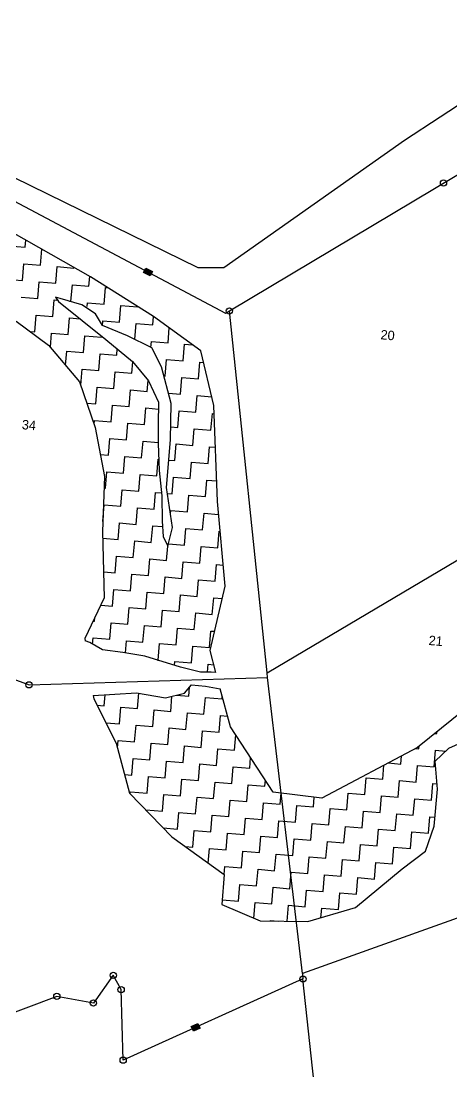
# Model space of a CAD drawing. Header units: metres. Extents: x 315709 to 318108, y 1893429 to 1895898.
# Drawn here: x 316739 to 317063, y 1894870 to 1895662 of the extents above; entities that cross this region are included whole.
import ezdxf

# ---------------------------------------------------------------- set-up
doc = ezdxf.new("R2010")
doc.units = ezdxf.units.M
doc.header["$MEASUREMENT"] = 0
for name, color, linetype in [('POLY_HATCH', 12, 'Continuous'), ('POLY_PARCEL', 6, 'Continuous'), ('TEXT_PARCEL', 7, 'Continuous'), ('V_BOUND_LINE', 7, 'Continuous'), ('VILLAGE BOUNDRY', 5, 'Continuous')]:
    doc.layers.add(name, color=color, linetype=linetype)
doc.styles.add('TEXT_MAP', font='')
doc.styles.get('TEXT_MAP').set_extended_font_data('Kruti Dev 050')

msp = doc.modelspace()

# ---------------------------------------------------------------- hatches: boundary and pattern name
for points in [[(316836.08, 1895469.41), (316837.86, 1895472.77), (316833, 1895475.36), (316831.21, 1895471.99)], [(316873.72, 1894902.56), (316872.15, 1894906.03), (316867.13, 1894903.76), (316868.7, 1894900.29)]]:
    msp.add_hatch(color=256).paths.add_polyline_path(points)

# ---------------------------------------------------------------- linework, layer by layer
for p, q in [((316831.21, 1895471.99), (316833, 1895475.36)), ((316833, 1895475.36), (316837.86, 1895472.77)), ((316836.08, 1895469.41), (316831.21, 1895471.99)), ((316837.86, 1895472.77), (316836.08, 1895469.41)), ((316867.13, 1894903.76), (316872.15, 1894906.03)), ((316868.7, 1894900.29), (316867.13, 1894903.76)), ((316872.15, 1894906.03), (316873.72, 1894902.56)), ((316873.72, 1894902.56), (316868.7, 1894900.29))]:
    msp.add_line(p, q)
for centre in [(317057.04, 1895539.42), (316895.87, 1895443.07), (316745.02, 1895161.31), (316808.45, 1894942.43), (316951.23, 1894939.66), (316765.93, 1894926.5), (316814.32, 1894931.66), (316793.42, 1894921.5), (316815.84, 1894878.5)]:
    msp.add_circle(centre, 2.36)
at = {"layer": 'POLY_HATCH'}
for p, q in [((316791.28, 1895468.65), (316732.02, 1895502.52)), ((316838.69, 1895438.83), (316791.28, 1895468.65)), ((316768.5, 1895452.5), (316765, 1895453.39)), ((316765, 1895453.39), (316767.12, 1895450.23)), ((316767.12, 1895450.23), (316802.9, 1895421.62)), ((316784.79, 1895447.56), (316768.5, 1895452.5)), ((316794.95, 1895440.76), (316784.79, 1895447.56)), ((316735.4, 1895435.34), (316759.71, 1895417.19)), ((316800.18, 1895431.97), (316794.95, 1895440.76)), ((316874.25, 1895413.03), (316838.69, 1895438.83)), ((316819.23, 1895424.42), (316800.18, 1895431.97)), ((316802.9, 1895421.62), (316822.98, 1895405.04)), ((316837.54, 1895415.15), (316819.23, 1895424.42)), ((316759.71, 1895417.19), (316782.97, 1895389.72)), ((316844.7, 1895400.84), (316837.54, 1895415.15)), ((316884.14, 1895371.88), (316874.25, 1895413.03)), ((316822.98, 1895405.04), (316834.87, 1895390.34)), ((316851.95, 1895373.42), (316844.7, 1895400.84)), ((316782.97, 1895389.72), (316794.88, 1895355.15)), ((316834.87, 1895390.34), (316842.47, 1895374.21)), ((316842.47, 1895374.21), (316842.27, 1895357.54)), ((316851.45, 1895346.04), (316851.95, 1895373.42)), ((316886.85, 1895299.37), (316884.14, 1895371.88)), ((316794.88, 1895355.15), (316801.75, 1895318.3)), ((316842.27, 1895357.54), (316842.27, 1895343.23)), ((316842.27, 1895343.23), (316842.96, 1895322.91)), ((316848.44, 1895309.94), (316851.45, 1895346.04)), ((316801.75, 1895318.3), (316800.17, 1895276.79)), ((316842.96, 1895322.91), (316844.93, 1895303.68)), ((316853.07, 1895279.75), (316848.44, 1895309.94)), ((316844.93, 1895303.68), (316845.13, 1895284.59)), ((316892.58, 1895235.74), (316886.85, 1895299.37)), ((316845.13, 1895284.59), (316845.96, 1895273.19)), ((316800.17, 1895276.79), (316801.66, 1895226.97)), ((316849.52, 1895265.74), (316853.07, 1895279.75)), ((316845.96, 1895273.19), (316849.52, 1895265.74)), ((316881.29, 1895187.23), (316892.58, 1895235.74)), ((316801.66, 1895226.97), (316786.98, 1895196.22)), ((316786.98, 1895196.22), (316787.24, 1895194.48)), ((316790.76, 1895193.12), (316787.24, 1895194.48)), ((316800.36, 1895187.63), (316790.76, 1895193.12)), ((316815.62, 1895185.69), (316800.36, 1895187.63)), ((316832.16, 1895182.96), (316815.62, 1895185.69)), ((316858.96, 1895174.69), (316832.16, 1895182.96)), ((316885.72, 1895170.65), (316881.29, 1895187.23)), ((316874.06, 1895170.75), (316858.96, 1895174.69)), ((316882.1, 1895170.75), (316874.06, 1895170.75)), ((316885.72, 1895170.65), (316882.1, 1895170.75)), ((317108.95, 1895172.02), (317037.45, 1895114.08)), ((316862.01, 1895155.01), (316867.23, 1895161.27)), ((316867.23, 1895161.27), (316877.89, 1895160.38)), ((316877.89, 1895160.38), (316888.99, 1895158.41)), ((316896.67, 1895129.64), (316888.99, 1895158.41)), ((316793.31, 1895153.31), (316825.83, 1895155.35)), ((316793.31, 1895153.31), (316793.68, 1895150.79)), ((316793.68, 1895150.79), (316810.53, 1895117.42)), ((316825.83, 1895155.35), (316847.64, 1895151.52)), ((316847.64, 1895151.52), (316862.01, 1895155.01)), ((316928.76, 1895080.55), (316896.67, 1895129.64)), ((316810.53, 1895117.42), (316820.56, 1895079.77)), ((317061.07, 1895113.59), (317075, 1895119.79)), ((317037.45, 1895114.08), (316965.32, 1895075.97)), ((317050.85, 1895103.72), (317061.07, 1895113.59)), ((317052.46, 1895082.81), (317050.85, 1895103.72)), ((316820.56, 1895079.77), (316852.51, 1895046.74)), ((316965.32, 1895075.97), (316928.76, 1895080.55)), ((317050.13, 1895054.86), (317052.46, 1895082.81)), ((317043.39, 1895035.91), (317050.13, 1895054.86)), ((316852.51, 1895046.74), (316891.84, 1895018.47)), ((317025.87, 1895022.59), (317043.39, 1895035.91)), ((316990.9, 1894993.54), (317025.87, 1895022.59)), ((316891.84, 1895018.47), (316890.21, 1894995.77)), ((316890.21, 1894995.77), (316919.04, 1894983.43)), ((316954.77, 1894982.86), (316990.9, 1894993.54)), ((316919.04, 1894983.43), (316954.77, 1894982.86))]:
    msp.add_line(p, q, dxfattribs=at)
at = {"layer": 'POLY_HATCH', "linetype": 'Continuous'}
for p, q in [((316729.57, 1895492.09), (316742.1, 1895491.04)), ((316742.1, 1895491.04), (316742.55, 1895496.5)), ((316753.58, 1895477.47), (316754.59, 1895489.62)), ((316740.01, 1895465.99), (316741.05, 1895478.52)), ((316741.05, 1895478.52), (316753.58, 1895477.47)), ((316765.06, 1895463.9), (316766.11, 1895476.43)), ((316766.11, 1895476.43), (316778.63, 1895475.38)), ((316778.63, 1895475.38), (316778.67, 1895475.86)), ((316727.48, 1895467.04), (316740.01, 1895465.99)), ((316790.11, 1895461.81), (316790.71, 1895468.98)), ((316751.49, 1895452.42), (316752.53, 1895464.95)), ((316752.53, 1895464.95), (316765.06, 1895463.9)), ((316776.54, 1895450.33), (316777.59, 1895462.85)), ((316777.59, 1895462.85), (316790.11, 1895461.81)), ((316801.59, 1895448.23), (316802.64, 1895460.76)), ((316802.64, 1895460.76), (316804.01, 1895460.65)), ((316738.96, 1895453.47), (316751.49, 1895452.42)), ((316762.97, 1895438.85), (316764.01, 1895451.37)), ((316764.01, 1895451.37), (316765.89, 1895451.22)), ((316775.34, 1895450.43), (316776.54, 1895450.33)), ((316788.82, 1895446.34), (316789.07, 1895449.28)), ((316789.07, 1895449.28), (316801.59, 1895448.23)), ((316813.07, 1895434.66), (316814.12, 1895447.19)), ((316814.12, 1895447.19), (316826.65, 1895446.14)), ((316826.65, 1895446.14), (316826.67, 1895446.39)), ((316749.39, 1895427.37), (316750.44, 1895439.89)), ((316750.44, 1895439.89), (316762.97, 1895438.85)), ((316774.45, 1895425.27), (316775.49, 1895437.8)), ((316775.49, 1895437.8), (316783.5, 1895437.13)), ((316800.23, 1895431.95), (316800.55, 1895435.71)), ((316800.55, 1895435.71), (316813.07, 1895434.66)), ((316838.13, 1895432.57), (316838.65, 1895438.85)), ((316745.66, 1895427.68), (316749.39, 1895427.37)), ((316761.03, 1895415.63), (316761.92, 1895426.32)), ((316761.92, 1895426.32), (316774.45, 1895425.27)), ((316824.6, 1895421.7), (316825.6, 1895433.62)), ((316825.6, 1895433.62), (316838.13, 1895432.57)), ((316849.61, 1895419), (316850.54, 1895430.23)), ((316785.93, 1895411.7), (316786.97, 1895424.23)), ((316786.97, 1895424.23), (316799.5, 1895423.18)), ((316799.5, 1895423.18), (316799.59, 1895424.26)), ((316836.71, 1895415.57), (316837.08, 1895420.04)), ((316837.08, 1895420.04), (316849.61, 1895419)), ((316772.51, 1895402.08), (316773.4, 1895412.75)), ((316773.4, 1895412.75), (316785.93, 1895411.7)), ((316797.41, 1895398.13), (316798.45, 1895410.66)), ((316798.45, 1895410.66), (316810.98, 1895409.61)), ((316810.98, 1895409.61), (316811.4, 1895414.6)), ((316861.09, 1895405.43), (316862.13, 1895417.95)), ((316862.13, 1895417.95), (316868.16, 1895417.45)), ((316822.46, 1895396.04), (316823.19, 1895404.78)), ((316847.51, 1895393.94), (316848.56, 1895406.47)), ((316848.56, 1895406.47), (316861.09, 1895405.43)), ((316872.57, 1895391.85), (316873.61, 1895404.38)), ((316873.61, 1895404.38), (316876.38, 1895404.15)), ((316783.87, 1895387.1), (316784.88, 1895399.18)), ((316784.88, 1895399.18), (316797.41, 1895398.13)), ((316808.89, 1895384.56), (316809.93, 1895397.08)), ((316809.93, 1895397.08), (316822.46, 1895396.04)), ((316833.94, 1895382.46), (316834.62, 1895390.65)), ((316846.5, 1895394.03), (316847.51, 1895393.94)), ((316858.99, 1895380.37), (316860.04, 1895392.9)), ((316860.04, 1895392.9), (316872.57, 1895391.85)), ((316795.32, 1895373.08), (316796.36, 1895385.6)), ((316796.36, 1895385.6), (316808.89, 1895384.56)), ((316820.37, 1895370.98), (316821.41, 1895383.51)), ((316821.41, 1895383.51), (316833.94, 1895382.46)), ((316849.91, 1895381.13), (316858.99, 1895380.37)), ((316870.47, 1895366.8), (316871.52, 1895379.33)), ((316871.52, 1895379.33), (316882.57, 1895378.4)), ((316788.51, 1895373.65), (316795.32, 1895373.08)), ((316806.8, 1895359.5), (316807.84, 1895372.03)), ((316807.84, 1895372.03), (316820.37, 1895370.98)), ((316831.85, 1895357.41), (316832.89, 1895369.94)), ((316832.89, 1895369.94), (316842.41, 1895369.14)), ((316856.9, 1895355.32), (316857.95, 1895367.85)), ((316857.95, 1895367.85), (316870.47, 1895366.8)), ((316881.95, 1895353.23), (316883, 1895365.75)), ((316883, 1895365.75), (316884.37, 1895365.64)), ((316794.02, 1895357.62), (316794.27, 1895360.55)), ((316794.27, 1895360.55), (316806.8, 1895359.5)), ((316818.28, 1895345.93), (316819.32, 1895358.46)), ((316819.32, 1895358.46), (316831.85, 1895357.41)), ((316851.63, 1895355.76), (316856.9, 1895355.32)), ((316804.7, 1895334.45), (316805.75, 1895346.98)), ((316805.75, 1895346.98), (316818.28, 1895345.93)), ((316868.38, 1895341.75), (316869.43, 1895354.27)), ((316869.43, 1895354.27), (316881.95, 1895353.23)), ((316829.76, 1895332.36), (316830.8, 1895344.89)), ((316830.8, 1895344.89), (316842.27, 1895343.93)), ((316854.81, 1895330.27), (316855.85, 1895342.79)), ((316855.85, 1895342.79), (316868.38, 1895341.75)), ((316879.86, 1895328.17), (316880.91, 1895340.7)), ((316880.91, 1895340.7), (316885.32, 1895340.33)), ((316798.64, 1895334.96), (316804.7, 1895334.45)), ((316816.18, 1895320.88), (316817.23, 1895333.41)), ((316817.23, 1895333.41), (316829.76, 1895332.36)), ((316841.24, 1895318.79), (316842.28, 1895331.31)), ((316842.28, 1895331.31), (316842.68, 1895331.28)), ((316850.17, 1895330.66), (316854.81, 1895330.27)), ((316866.29, 1895316.69), (316867.33, 1895329.22)), ((316867.33, 1895329.22), (316879.86, 1895328.17)), ((316802.61, 1895309.4), (316803.66, 1895321.93)), ((316803.66, 1895321.93), (316816.18, 1895320.88)), ((316827.66, 1895307.31), (316828.71, 1895319.83)), ((316828.71, 1895319.83), (316841.24, 1895318.79)), ((316852.72, 1895305.21), (316853.76, 1895317.74)), ((316853.76, 1895317.74), (316866.29, 1895316.69)), ((316877.77, 1895303.12), (316878.81, 1895315.65)), ((316878.81, 1895315.65), (316886.26, 1895315.03)), ((316801.42, 1895309.5), (316802.61, 1895309.4)), ((316814.09, 1895295.83), (316815.14, 1895308.35)), ((316815.14, 1895308.35), (316827.66, 1895307.31)), ((316839.14, 1895293.73), (316840.19, 1895306.26)), ((316840.19, 1895306.26), (316844.7, 1895305.88)), ((316849.11, 1895305.52), (316852.72, 1895305.21)), ((316864.2, 1895291.64), (316865.24, 1895304.17)), ((316865.24, 1895304.17), (316877.77, 1895303.12)), ((316800.52, 1895284.35), (316801.56, 1895296.87)), ((316801.56, 1895296.87), (316814.09, 1895295.83)), ((316825.57, 1895282.25), (316826.62, 1895294.78)), ((316826.62, 1895294.78), (316839.14, 1895293.73)), ((316851.46, 1895290.22), (316851.67, 1895292.69)), ((316851.67, 1895292.69), (316864.2, 1895291.64)), ((316800.46, 1895284.35), (316800.52, 1895284.35)), ((316875.68, 1895278.07), (316876.72, 1895290.6)), ((316876.72, 1895290.6), (316887.72, 1895289.68)), ((316812, 1895270.77), (316813.04, 1895283.3)), ((316813.04, 1895283.3), (316825.57, 1895282.25)), ((316837.05, 1895268.68), (316838.1, 1895281.21)), ((316838.1, 1895281.21), (316845.42, 1895280.6)), ((316862.1, 1895266.59), (316863.15, 1895279.12)), ((316863.15, 1895279.12), (316875.68, 1895278.07)), ((316887.16, 1895264.5), (316888.2, 1895277.02)), ((316888.2, 1895277.02), (316888.87, 1895276.97)), ((316800.32, 1895271.75), (316812, 1895270.77)), ((316823.48, 1895257.2), (316824.52, 1895269.73)), ((316824.52, 1895269.73), (316837.05, 1895268.68)), ((316849.99, 1895267.6), (316862.1, 1895266.59)), ((316848.53, 1895255.11), (316849.43, 1895265.92)), ((316873.58, 1895253.02), (316874.63, 1895265.54)), ((316874.63, 1895265.54), (316887.16, 1895264.5)), ((316809.91, 1895245.72), (316810.95, 1895258.25)), ((316810.95, 1895258.25), (316823.48, 1895257.2)), ((316834.96, 1895243.63), (316836, 1895256.16)), ((316836, 1895256.16), (316848.53, 1895255.11)), ((316860.01, 1895241.54), (316861.06, 1895254.06)), ((316861.06, 1895254.06), (316873.58, 1895253.02)), ((316885.06, 1895239.44), (316886.11, 1895251.97)), ((316886.11, 1895251.97), (316891.16, 1895251.55)), ((316801.07, 1895246.46), (316809.91, 1895245.72)), ((316821.39, 1895232.15), (316822.43, 1895244.68)), ((316822.43, 1895244.68), (316834.96, 1895243.63)), ((316846.44, 1895230.06), (316847.49, 1895242.58)), ((316847.49, 1895242.58), (316860.01, 1895241.54)), ((316871.49, 1895227.96), (316872.54, 1895240.49)), ((316872.54, 1895240.49), (316885.06, 1895239.44)), ((316807.81, 1895220.67), (316808.86, 1895233.2)), ((316808.86, 1895233.2), (316821.39, 1895232.15)), ((316832.87, 1895218.58), (316833.91, 1895231.1)), ((316833.91, 1895231.1), (316846.44, 1895230.06)), ((316857.92, 1895216.48), (316858.97, 1895229.01)), ((316858.97, 1895229.01), (316871.49, 1895227.96)), ((316799, 1895221.41), (316807.81, 1895220.67)), ((316882.97, 1895214.39), (316884.02, 1895226.92)), ((316884.02, 1895226.92), (316890.4, 1895226.39)), ((316819.29, 1895207.1), (316820.34, 1895219.62)), ((316820.34, 1895219.62), (316832.87, 1895218.58)), ((316844.35, 1895205), (316845.39, 1895217.53)), ((316845.39, 1895217.53), (316857.92, 1895216.48)), ((316869.4, 1895202.91), (316870.45, 1895215.44)), ((316870.45, 1895215.44), (316882.97, 1895214.39)), ((316793.21, 1895209.27), (316794.24, 1895209.19)), ((316794.24, 1895209.19), (316794.47, 1895211.9)), ((316805.72, 1895195.62), (316806.77, 1895208.14)), ((316806.77, 1895208.14), (316819.29, 1895207.1)), ((316830.77, 1895193.52), (316831.82, 1895206.05)), ((316831.82, 1895206.05), (316844.35, 1895205)), ((316792.8, 1895191.96), (316793.2, 1895196.66)), ((316793.2, 1895196.66), (316805.72, 1895195.62)), ((316855.83, 1895191.43), (316856.87, 1895203.96)), ((316856.87, 1895203.96), (316869.4, 1895202.91)), ((316880.88, 1895189.34), (316881.93, 1895201.87)), ((316881.93, 1895201.87), (316884.64, 1895201.64)), ((316817.49, 1895185.45), (316818.25, 1895194.57)), ((316818.25, 1895194.57), (316830.77, 1895193.52)), ((316842.25, 1895179.95), (316843.3, 1895192.48)), ((316843.3, 1895192.48), (316855.83, 1895191.43)), ((316867.31, 1895177.86), (316868.35, 1895190.39)), ((316868.35, 1895190.39), (316880.88, 1895189.34)), ((316841.8, 1895179.99), (316842.25, 1895179.95)), ((316854.54, 1895176.06), (316854.78, 1895178.91)), ((316854.78, 1895178.91), (316867.31, 1895177.86)), ((316879.33, 1895170.75), (316879.83, 1895176.81)), ((316879.83, 1895176.81), (316884.17, 1895176.45)), ((316865.21, 1895152.81), (316865.78, 1895159.52)), ((316801.54, 1895145.51), (316802.23, 1895153.87)), ((316826.59, 1895143.42), (316827.56, 1895155.04)), ((316851.64, 1895141.33), (316852.59, 1895152.72)), ((316856.09, 1895153.57), (316865.21, 1895152.81)), ((316876.69, 1895139.23), (316877.74, 1895151.76)), ((316877.74, 1895151.76), (316890.27, 1895150.71)), ((316890.27, 1895150.71), (316890.45, 1895152.92)), ((316796.12, 1895145.96), (316801.54, 1895145.51)), ((316813.02, 1895131.94), (316814.06, 1895144.47)), ((316814.06, 1895144.47), (316826.59, 1895143.42)), ((316838.07, 1895129.85), (316839.12, 1895142.37)), ((316839.12, 1895142.37), (316851.64, 1895141.33)), ((316863.12, 1895127.75), (316864.17, 1895140.28)), ((316864.17, 1895140.28), (316876.69, 1895139.23)), ((316888.17, 1895125.66), (316889.22, 1895138.19)), ((316889.22, 1895138.19), (316894.51, 1895137.75)), ((316802.77, 1895132.8), (316813.02, 1895131.94)), ((316824.5, 1895118.37), (316825.54, 1895130.89)), ((316825.54, 1895130.89), (316838.07, 1895129.85)), ((316849.55, 1895116.27), (316850.6, 1895128.8)), ((316850.6, 1895128.8), (316863.12, 1895127.75)), ((316874.6, 1895114.18), (316875.65, 1895126.71)), ((316875.65, 1895126.71), (316888.17, 1895125.66)), ((317052.06, 1895124.59), (317052.18, 1895126.02)), ((316811.5, 1895113.77), (316811.97, 1895119.41)), ((316811.97, 1895119.41), (316824.5, 1895118.37)), ((316835.98, 1895104.79), (316837.02, 1895117.32)), ((316837.02, 1895117.32), (316849.55, 1895116.27)), ((316899.65, 1895112.09), (316900.62, 1895123.6)), ((317050.57, 1895124.71), (317052.06, 1895124.59)), ((316861.03, 1895102.7), (316862.08, 1895115.23)), ((316862.08, 1895115.23), (316874.6, 1895114.18)), ((316886.08, 1895100.61), (316887.13, 1895113.14)), ((316887.13, 1895113.14), (316899.65, 1895112.09)), ((317036.01, 1895113.32), (317038.49, 1895113.11)), ((317038.49, 1895113.11), (317038.65, 1895115.05)), ((317049.97, 1895099.54), (317051.02, 1895112.06)), ((317051.02, 1895112.06), (317058.82, 1895111.41)), ((316822.4, 1895093.31), (316823.45, 1895105.84)), ((316823.45, 1895105.84), (316835.98, 1895104.79)), ((316847.46, 1895091.22), (316848.5, 1895103.75)), ((316848.5, 1895103.75), (316861.03, 1895102.7)), ((316872.51, 1895089.13), (316873.56, 1895101.66)), ((316873.56, 1895101.66), (316886.08, 1895100.61)), ((316911.13, 1895098.52), (316911.8, 1895106.49)), ((317015.39, 1895102.42), (317024.92, 1895101.63)), ((317024.92, 1895101.63), (317025.43, 1895107.73)), ((316816.83, 1895093.78), (316822.4, 1895093.31)), ((316897.56, 1895087.04), (316898.61, 1895099.56)), ((316898.61, 1895099.56), (316911.13, 1895098.52)), ((317011.35, 1895090.15), (317012.23, 1895100.76)), ((317036.4, 1895088.06), (317037.44, 1895100.58)), ((317037.44, 1895100.58), (317049.97, 1895099.54)), ((316833.88, 1895079.74), (316834.93, 1895092.27)), ((316834.93, 1895092.27), (316847.46, 1895091.22)), ((316858.94, 1895077.65), (316859.98, 1895090.18)), ((316859.98, 1895090.18), (316872.51, 1895089.13)), ((316883.99, 1895075.56), (316885.04, 1895088.08)), ((316885.04, 1895088.08), (316897.56, 1895087.04)), ((316909.04, 1895073.46), (316910.09, 1895085.99)), ((316910.09, 1895085.99), (316922.62, 1895084.94)), ((316922.62, 1895084.94), (316922.99, 1895089.38)), ((316997.77, 1895078.67), (316998.82, 1895091.19)), ((316998.82, 1895091.19), (317011.35, 1895090.15)), ((317022.83, 1895076.57), (317023.87, 1895089.1)), ((317023.87, 1895089.1), (317036.4, 1895088.06)), ((317047.88, 1895074.48), (317048.92, 1895087.01)), ((317048.92, 1895087.01), (317052.16, 1895086.74)), ((316821.22, 1895079.1), (316821.36, 1895080.79)), ((316821.36, 1895080.79), (316833.88, 1895079.74)), ((316845.36, 1895066.17), (316846.41, 1895078.7)), ((316846.41, 1895078.7), (316858.94, 1895077.65)), ((316934.1, 1895071.37), (316934.8, 1895079.79)), ((316984.2, 1895067.19), (316985.25, 1895079.71)), ((316985.25, 1895079.71), (316997.77, 1895078.67)), ((317009.25, 1895065.09), (317010.3, 1895077.62)), ((317010.3, 1895077.62), (317022.83, 1895076.57)), ((316870.42, 1895064.08), (316871.46, 1895076.6)), ((316871.46, 1895076.6), (316883.99, 1895075.56)), ((316895.47, 1895061.98), (316896.52, 1895074.51)), ((316896.52, 1895074.51), (316909.04, 1895073.46)), ((316920.52, 1895059.89), (316921.57, 1895072.42)), ((316921.57, 1895072.42), (316934.1, 1895071.37)), ((316945.58, 1895057.8), (316946.62, 1895070.33)), ((316946.62, 1895070.33), (316959.15, 1895069.28)), ((316959.15, 1895069.28), (316959.77, 1895076.67)), ((317034.31, 1895063), (317035.35, 1895075.53)), ((317035.35, 1895075.53), (317047.88, 1895074.48)), ((316832.83, 1895067.09), (316832.84, 1895067.22)), ((316832.84, 1895067.22), (316845.36, 1895066.17)), ((316856.85, 1895052.6), (316857.89, 1895065.12)), ((316857.89, 1895065.12), (316870.42, 1895064.08)), ((316881.9, 1895050.5), (316882.94, 1895063.03)), ((316882.94, 1895063.03), (316895.47, 1895061.98)), ((316970.63, 1895055.71), (316971.67, 1895068.23)), ((316971.67, 1895068.23), (316984.2, 1895067.19)), ((316995.68, 1895053.61), (316996.73, 1895066.14)), ((316996.73, 1895066.14), (317009.25, 1895065.09)), ((317020.73, 1895051.52), (317021.78, 1895064.05)), ((317021.78, 1895064.05), (317034.31, 1895063)), ((317045.79, 1895049.43), (317046.83, 1895061.96)), ((317046.83, 1895061.96), (317050.69, 1895061.63)), ((316906.95, 1895048.41), (316908, 1895060.94)), ((316908, 1895060.94), (316920.52, 1895059.89)), ((316932, 1895046.32), (316933.05, 1895058.85)), ((316933.05, 1895058.85), (316945.58, 1895057.8)), ((316957.06, 1895044.23), (316958.1, 1895056.75)), ((316958.1, 1895056.75), (316970.63, 1895055.71)), ((316982.11, 1895042.13), (316983.15, 1895054.66)), ((316983.15, 1895054.66), (316995.68, 1895053.61)), ((316845.97, 1895053.5), (316856.85, 1895052.6)), ((316868.33, 1895039.02), (316869.37, 1895051.55)), ((316869.37, 1895051.55), (316881.9, 1895050.5)), ((316893.38, 1895036.93), (316894.42, 1895049.46)), ((316894.42, 1895049.46), (316906.95, 1895048.41)), ((316918.43, 1895034.84), (316919.48, 1895047.37)), ((316919.48, 1895047.37), (316932, 1895046.32)), ((317007.16, 1895040.04), (317008.21, 1895052.57)), ((317008.21, 1895052.57), (317020.73, 1895051.52)), ((317032.21, 1895037.95), (317033.26, 1895050.48)), ((317033.26, 1895050.48), (317045.79, 1895049.43)), ((316862.58, 1895039.5), (316868.33, 1895039.02)), ((316879.94, 1895027.03), (316880.85, 1895037.98)), ((316880.85, 1895037.98), (316893.38, 1895036.93)), ((316943.48, 1895032.75), (316944.53, 1895045.27)), ((316944.53, 1895045.27), (316957.06, 1895044.23)), ((316968.54, 1895030.65), (316969.58, 1895043.18)), ((316969.58, 1895043.18), (316982.11, 1895042.13)), ((316993.59, 1895028.56), (316994.63, 1895041.09)), ((316994.63, 1895041.09), (317007.16, 1895040.04)), ((317018.64, 1895026.47), (317019.69, 1895039)), ((317019.69, 1895039), (317032.21, 1895037.95)), ((316904.86, 1895023.36), (316905.9, 1895035.89)), ((316905.9, 1895035.89), (316918.43, 1895034.84)), ((316929.91, 1895021.27), (316930.96, 1895033.79)), ((316930.96, 1895033.79), (316943.48, 1895032.75)), ((316954.96, 1895019.17), (316956.01, 1895031.7)), ((316956.01, 1895031.7), (316968.54, 1895030.65)), ((316891.84, 1895018.48), (316892.33, 1895024.41)), ((316892.33, 1895024.41), (316904.86, 1895023.36)), ((316916.34, 1895009.79), (316917.38, 1895022.31)), ((316917.38, 1895022.31), (316929.91, 1895021.27)), ((316980.02, 1895017.08), (316981.06, 1895029.61)), ((316981.06, 1895029.61), (316993.59, 1895028.56)), ((317005.07, 1895014.99), (317006.11, 1895027.52)), ((317006.11, 1895027.52), (317018.64, 1895026.47)), ((316941.39, 1895007.69), (316942.44, 1895020.22)), ((316942.44, 1895020.22), (316954.96, 1895019.17)), ((316966.44, 1895005.6), (316967.49, 1895018.13)), ((316967.49, 1895018.13), (316980.02, 1895017.08)), ((316991.5, 1895003.51), (316992.54, 1895016.04)), ((316992.54, 1895016.04), (317005.07, 1895014.99)), ((316902.77, 1894998.31), (316903.81, 1895010.83)), ((316903.81, 1895010.83), (316916.34, 1895009.79)), ((316927.82, 1894996.21), (316928.86, 1895008.74)), ((316928.86, 1895008.74), (316941.39, 1895007.69)), ((316952.87, 1894994.12), (316953.92, 1895006.65)), ((316953.92, 1895006.65), (316966.44, 1895005.6)), ((316890.47, 1894999.33), (316902.77, 1894998.31)), ((316977.92, 1894992.03), (316978.97, 1895004.56)), ((316978.97, 1895004.56), (316991.5, 1895003.51)), ((316914.31, 1894985.45), (316915.29, 1894997.26)), ((316915.29, 1894997.26), (316927.82, 1894996.21)), ((316939.34, 1894983.1), (316940.34, 1894995.17)), ((316940.34, 1894995.17), (316952.87, 1894994.12)), ((316964.79, 1894985.82), (316965.4, 1894993.08)), ((316965.4, 1894993.08), (316977.92, 1894992.03)), ((316926.74, 1894983.3), (316926.77, 1894983.69)), ((316926.77, 1894983.69), (316932.46, 1894983.21))]:
    msp.add_line(p, q, dxfattribs=at)
at = {"layer": 'POLY_PARCEL'}
for p, q in [((316924.21, 1895170.27), (317394.67, 1895449.7)), ((316924.21, 1895170.27), (316895.87, 1895443.07)), ((316673.9, 1895187.51), (316745.02, 1895161.31)), ((316745.02, 1895161.31), (316924.61, 1895166.89)), ((316924.61, 1895166.89), (316924.21, 1895170.27)), ((316950.96, 1894943.72), (316924.61, 1895166.89)), ((317306.01, 1895071.09), (316950.96, 1894943.72)), ((316950.96, 1894943.72), (316951.23, 1894939.66)), ((316808.45, 1894942.43), (316793.42, 1894921.5)), ((316814.32, 1894931.66), (316808.45, 1894942.43)), ((316951.23, 1894939.66), (316815.84, 1894878.5)), ((316973.35, 1894735.72), (316951.23, 1894939.66)), ((316815.84, 1894878.5), (316814.32, 1894931.66)), ((316765.93, 1894926.5), (316717.59, 1894908.33)), ((316793.42, 1894921.5), (316765.93, 1894926.5))]:
    msp.add_line(p, q, dxfattribs=at)
at = {"layer": 'V_BOUND_LINE'}
for p, q in [((316478.65, 1895661.52), (316892.96, 1895441.33)), ((316895.87, 1895443.07), (317089.02, 1895558.54)), ((316892.96, 1895441.33), (316895.87, 1895443.07))]:
    msp.add_line(p, q, dxfattribs=at)
at = {"layer": 'VILLAGE BOUNDRY'}
for p, q in [((317085.83, 1895609.78), (317027.62, 1895571.43)), ((316872.39, 1895475.62), (316612.08, 1895602.77)), ((317027.62, 1895571.43), (316891.7, 1895475.51)), ((316891.7, 1895475.51), (316872.39, 1895475.62))]:
    msp.add_line(p, q, dxfattribs=at)

# ---------------------------------------------------------------- texts
at = {"layer": 'TEXT_PARCEL', "style": 'TEXT_MAP'}
for s, p in [('20', (317009.4, 1895421.73)), ('34', (316739.37, 1895353.98)), ('21', (317045.65, 1895191.37))]:
    msp.add_text(s, height=7.126, rotation=355.22583, dxfattribs=at).set_placement(p)

doc.saveas('drawing.dxf')
